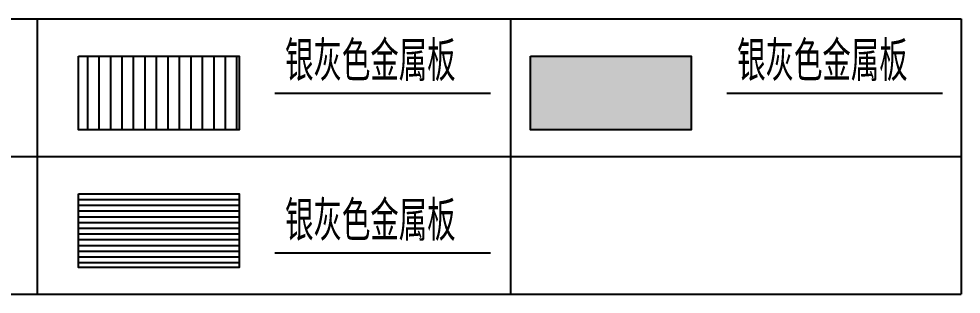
# Model space of a CAD drawing. Extents: x 72637 to 526294, y -245768 to 30884.
# Drawn here: x 119768 to 127975, y -245768 to -243368 of the extents above; entities that cross this region are included whole.
import ezdxf

# ---------------------------------------------------------------- set-up
doc = ezdxf.new("R2010")
doc.units = 0
doc.header["$LTSCALE"] = 10
doc.header["$MEASUREMENT"] = 0
for name, color, linetype in [('$0$03-表格_197', 197, 'Continuous'), ('$0$A-C_窗', 140, 'Continuous'), ('$1$01-标注_符号', 200, 'Continuous'), ('$1$02-TEXT_标注', 130, 'Continuous'), ('05-填充_156', 156, 'Continuous'), ('05-填充_168', 168, 'Continuous')]:
    doc.layers.add(name, color=color, linetype=linetype)
doc.styles.add('$0$_TCH_LABEL', font='ROS1', dxfattribs={"width": 0.75, "bigfont": 'JD'})

msp = doc.modelspace()

# ---------------------------------------------------------------- hatches: boundary and pattern name
at = {"layer": '05-填充_156'}
h = msp.add_hatch(dxfattribs=at)
h.set_pattern_fill('_USER', color=256, scale=100, angle=90, pattern_type=0)
h.set_pattern_definition([(90, (120367.53, -243742.77), (-100, 6e-15), [])])
h.paths.add_polyline_path([(120287.5, -243692.8), (121687.5, -243692.8), (121687.5, -244336.8), (120287.5, -244336.8)])
h = msp.add_hatch(dxfattribs=at)
h.set_pattern_fill('_USER', color=256, scale=50, pattern_type=0)
h.set_pattern_definition([(0, (121057.533, -245342.767), (0, 50), [])])
h.paths.add_polyline_path([(120287.5, -245536.8), (121687.5, -245536.8), (121687.5, -244892.8), (120287.5, -244892.8)])
at = {"layer": '05-填充_168'}
h = msp.add_hatch(color=256, dxfattribs=at)
h.dxf.hatch_style = 1
h.paths.add_polyline_path([(125624.7, -244336.8), (124224.7, -244336.8), (124224.7, -243692.8), (125624.7, -243692.8)])

# ---------------------------------------------------------------- linework, layer by layer
at = {"layer": '$0$03-表格_197'}
for p, q in [((103377.8, -243367.8), (127974.7, -243367.8)), ((119926.4, -243367.8), (119926.4, -245767.8)), ((124049.7, -243367.8), (124049.7, -245767.8)), ((127974.7, -243367.8), (127974.7, -245767.8)), ((103377.8, -244567.8), (127974.7, -244567.8)), ((103377.8, -245767.8), (127974.7, -245767.8))]:
    msp.add_line(p, q, dxfattribs=at)
at = {"layer": '$0$A-C_窗'}
for points in [[(120287.5, -243692.8), (121687.5, -243692.8), (121687.5, -244336.8), (120287.5, -244336.8)], [(124224.7, -243692.8), (125624.7, -243692.8), (125624.7, -244336.8), (124224.7, -244336.8)], [(120287.5, -244892.8), (121687.5, -244892.8), (121687.5, -245536.8), (120287.5, -245536.8)]]:
    msp.add_lwpolyline(points, close=True, dxfattribs=at)
at = {"layer": '$1$01-标注_符号'}
for p, q in [((121996.7, -244014.8), (123874.7, -244014.8)), ((125933.9, -244014.8), (127811.8, -244014.8)), ((121996.7, -245407.3), (123874.7, -245407.3))]:
    msp.add_line(p, q, dxfattribs=at)

# ---------------------------------------------------------------- texts
at = {"layer": '$1$02-TEXT_标注', "style": '$0$_TCH_LABEL', "width": 0.75}
for p in [(122086.8, -243909.8), (126024, -243909.8), (122086.8, -245302.3)]:
    msp.add_text('银灰色金属板', height=347.29, dxfattribs=at).set_placement(p)

doc.saveas('drawing.dxf')
